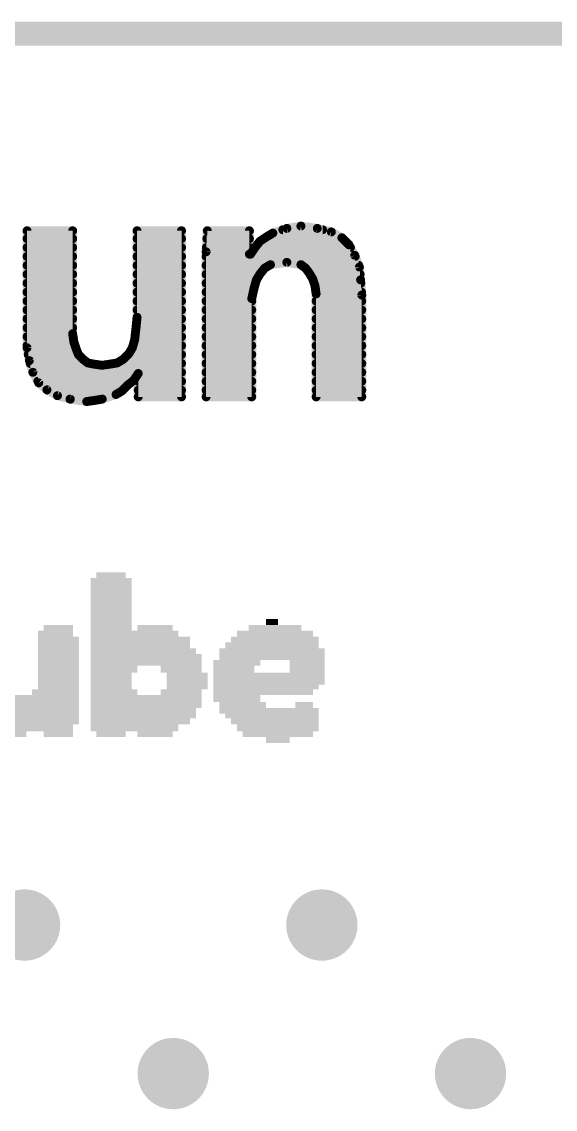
# Model space of a CAD drawing. Extents: x -17 to 166, y -13 to 51.
# Drawn here: x 39.35 to 43.9, y 13.67 to 22.96 of the extents above; entities that cross this region are included whole.
import ezdxf

# ---------------------------------------------------------------- set-up
doc = ezdxf.new("R2010")
doc.units = 0
for name, color, linetype in [('1', 12, 'CONTINUOUS'), ('16', 132, 'CONTINUOUS'), ('18', 110, 'CONTINUOUS'), ('20', 31, 'CONTINUOUS'), ('21', 41, 'CONTINUOUS')]:
    doc.layers.add(name, color=color, linetype=linetype)

# ---------------------------------------------------------------- blocks, each defined once
blk = doc.blocks.new('RECT')
blk.add_solid([(-0.5, -0.5), (0.5, -0.5), (-0.5, 0.5), (0.5, 0.5)])
blk = doc.blocks.new('ROUNDV')
at = {"const_width": 0.5}
blk.add_lwpolyline([(0, -0.25, 1), (0, 0.25, 1), (0, -0.25)], format="xyb", dxfattribs=at)

msp = doc.modelspace()

# ---------------------------------------------------------------- linework, layer by layer
at = {"layer": '1', "const_width": 0.2032}
for points in [[(48.26, 22.86), (25.4, 22.86)], [(25.4, 22.86), (48.26, 22.86)]]:
    msp.add_lwpolyline(points, dxfattribs=at)
at = {"layer": '16', "const_width": 0.2032}
for points in [[(48.26, 22.86), (25.4, 22.86)], [(25.4, 22.86), (48.26, 22.86)]]:
    msp.add_lwpolyline(points, dxfattribs=at)
at = {"layer": '20', "const_width": 0.2032}
msp.add_lwpolyline([(0, 22.86), (60.96, 22.86)], dxfattribs=at)
at = {"layer": '21', "const_width": 0.0762}
for points in [[(39.391, 20.175), (39.391, 21.175)], [(39.391, 21.175), (39.781, 21.175)], [(39.781, 21.175), (39.781, 20.295)], [(40.331, 20.435), (40.331, 21.175)], [(40.331, 21.175), (40.711, 21.175)], [(40.711, 21.175), (40.711, 19.755)], [(40.921, 20.995), (40.931, 21.175)], [(40.931, 21.175), (41.291, 21.175)], [(41.291, 21.175), (41.291, 20.975)], [(41.491, 21.155), (41.611, 21.195)], [(41.5768, 21.1836), (41.9166, 21.1836)], [(41.611, 21.195), (41.731, 21.215)], [(41.731, 21.215), (41.871, 21.195)], [(41.871, 21.195), (41.991, 21.165)], [(41.991, 21.165), (42.081, 21.115)], [(39.391, 21.1074), (39.781, 21.1074)], [(40.331, 21.1074), (40.711, 21.1074)], [(40.9272, 21.1074), (41.291, 21.1074)], [(41.341, 21.035), (41.381, 21.085)], [(41.381, 21.085), (41.441, 21.125)], [(41.4146, 21.1074), (42.0886, 21.1074)], [(41.441, 21.125), (41.491, 21.155)], [(42.081, 21.115), (42.141, 21.055)], [(39.391, 21.0312), (39.781, 21.0312)], [(40.331, 21.0312), (40.711, 21.0312)], [(40.921, 19.755), (40.921, 20.995)], [(40.923, 21.0312), (41.291, 21.0312)], [(41.291, 20.975), (41.301, 20.975)], [(41.301, 20.975), (41.341, 21.035)], [(41.3385, 21.0312), (42.1542, 21.0312)], [(42.141, 21.055), (42.191, 20.965)], [(39.391, 20.955), (39.781, 20.955)], [(40.331, 20.955), (40.711, 20.955)], [(40.921, 20.955), (42.195, 20.955)], [(41.471, 20.885), (41.421, 20.855)], [(41.611, 20.905), (41.471, 20.885)], [(41.731, 20.885), (41.611, 20.905)], [(41.771, 20.855), (41.731, 20.885)], [(42.191, 20.965), (42.231, 20.865)], [(39.391, 20.8788), (39.781, 20.8788)], [(39.391, 20.8026), (39.781, 20.8026)], [(40.331, 20.8788), (40.711, 20.8788)], [(40.331, 20.8026), (40.711, 20.8026)], [(40.921, 20.8788), (41.4607, 20.8788)], [(40.921, 20.8026), (41.3796, 20.8026)], [(41.381, 20.805), (41.351, 20.755)], [(41.421, 20.855), (41.381, 20.805)], [(41.7393, 20.8788), (42.2255, 20.8788)], [(41.801, 20.815), (41.771, 20.855)], [(41.831, 20.765), (41.801, 20.815)], [(41.8084, 20.8026), (42.2367, 20.8026)], [(42.231, 20.865), (42.241, 20.755)], [(39.391, 20.7264), (39.781, 20.7264)], [(40.331, 20.7264), (40.711, 20.7264)], [(40.921, 20.7264), (41.3428, 20.7264)], [(41.351, 20.755), (41.331, 20.685)], [(41.851, 20.705), (41.831, 20.765)], [(41.8439, 20.7264), (42.2432, 20.7264)], [(41.861, 20.635), (41.851, 20.705)], [(42.241, 20.755), (42.251, 20.625)], [(39.391, 20.6502), (39.781, 20.6502)], [(40.331, 20.6502), (40.711, 20.6502)], [(40.921, 20.6502), (41.3233, 20.6502)], [(41.331, 20.685), (41.311, 20.595)], [(41.8588, 20.6502), (42.2491, 20.6502)], [(41.861, 19.755), (41.861, 20.635)], [(42.251, 20.625), (42.251, 19.755)], [(39.391, 20.574), (39.781, 20.574)], [(40.331, 20.574), (40.711, 20.574)], [(40.921, 20.574), (41.311, 20.574)], [(41.311, 20.595), (41.311, 19.755)], [(41.861, 20.574), (42.251, 20.574)], [(39.391, 20.4978), (39.781, 20.4978)], [(39.391, 20.4216), (39.781, 20.4216)], [(40.321, 20.335), (40.331, 20.435)], [(40.3297, 20.4216), (40.711, 20.4216)], [(40.331, 20.4978), (40.711, 20.4978)], [(40.921, 20.4978), (41.311, 20.4978)], [(40.921, 20.4216), (41.311, 20.4216)], [(41.861, 20.4978), (42.251, 20.4978)], [(41.861, 20.4216), (42.251, 20.4216)], [(39.391, 20.3454), (39.781, 20.3454)], [(40.311, 20.245), (40.321, 20.335)], [(40.322, 20.3454), (40.711, 20.3454)], [(40.921, 20.3454), (41.311, 20.3454)], [(41.861, 20.3454), (42.251, 20.3454)], [(39.391, 20.2692), (39.7847, 20.2692)], [(39.781, 20.295), (39.791, 20.225)], [(40.291, 20.175), (40.311, 20.245)], [(40.3137, 20.2692), (40.711, 20.2692)], [(40.921, 20.2692), (41.311, 20.2692)], [(41.861, 20.2692), (42.251, 20.2692)], [(39.391, 20.193), (39.8017, 20.193)], [(39.411, 20.065), (39.391, 20.175)], [(39.791, 20.225), (39.811, 20.165)], [(39.811, 20.165), (39.831, 20.115)], [(40.261, 20.125), (40.291, 20.175)], [(40.2961, 20.193), (40.711, 20.193)], [(40.921, 20.193), (41.311, 20.193)], [(41.861, 20.193), (42.251, 20.193)], [(39.4016, 20.1168), (39.8303, 20.1168)], [(39.441, 19.965), (39.411, 20.065)], [(39.831, 20.115), (39.871, 20.075)], [(39.871, 20.075), (39.911, 20.045)], [(39.911, 20.045), (39.961, 20.035)], [(40.101, 20.035), (40.161, 20.045)], [(40.161, 20.045), (40.211, 20.075)], [(40.211, 20.075), (40.261, 20.125)], [(40.2528, 20.1168), (40.711, 20.1168)], [(40.921, 20.1168), (41.311, 20.1168)], [(41.861, 20.1168), (42.251, 20.1168)], [(39.4183, 20.0406), (39.933, 20.0406)], [(39.491, 19.875), (39.441, 19.965)], [(39.4413, 19.9644), (40.711, 19.9644)], [(39.961, 20.035), (40.031, 20.025)], [(40.031, 20.025), (40.101, 20.035)], [(40.1346, 20.0406), (40.711, 20.0406)], [(40.341, 19.955), (40.301, 19.895)], [(40.341, 19.755), (40.341, 19.955)], [(40.921, 20.0406), (41.311, 20.0406)], [(40.921, 19.9644), (41.311, 19.9644)], [(41.861, 20.0406), (42.251, 20.0406)], [(41.861, 19.9644), (42.251, 19.9644)], [(39.4837, 19.8882), (40.2925, 19.8882)], [(39.561, 19.815), (39.491, 19.875)], [(40.301, 19.895), (40.251, 19.855)], [(40.341, 19.8882), (40.711, 19.8882)], [(40.921, 19.8882), (41.311, 19.8882)], [(41.861, 19.8882), (42.251, 19.8882)], [(39.651, 19.765), (39.561, 19.815)], [(39.5664, 19.812), (40.208, 19.812)], [(39.761, 19.735), (39.651, 19.765)], [(40.151, 19.775), (40.031, 19.735)], [(40.201, 19.805), (40.151, 19.775)], [(40.251, 19.855), (40.201, 19.805)], [(40.341, 19.812), (40.711, 19.812)], [(40.921, 19.812), (41.311, 19.812)], [(41.861, 19.812), (42.251, 19.812)], [(39.7581, 19.7358), (40.0334, 19.7358)], [(39.901, 19.715), (39.761, 19.735)], [(39.971, 19.725), (39.901, 19.715)], [(40.031, 19.735), (39.971, 19.725)], [(40.711, 19.755), (40.341, 19.755)], [(41.311, 19.755), (40.921, 19.755)], [(42.251, 19.755), (41.861, 19.755)]]:
    msp.add_lwpolyline(points, dxfattribs=at)
at = {"layer": '21', "const_width": 0.0381}
for points in [[(39.4101, 21.175, 1), (39.372, 21.175)], [(39.391, 21.1941, 1), (39.391, 21.156)], [(39.8, 21.175, 1), (39.7619, 21.175)], [(39.781, 21.156, 1), (39.781, 21.1941)], [(40.3501, 21.175, 1), (40.312, 21.175)], [(40.331, 21.1941, 1), (40.331, 21.156)], [(40.73, 21.175, 1), (40.6919, 21.175)], [(40.711, 21.156, 1), (40.711, 21.1941)], [(40.931, 21.1941, 1), (40.931, 21.156)], [(40.95, 21.1739, 1), (40.912, 21.1761)], [(41.3101, 21.175, 1), (41.272, 21.175)], [(41.291, 21.156, 1), (41.291, 21.1941)], [(41.5768, 21.2027, 1), (41.5768, 21.1646)], [(41.6079, 21.2138, 1), (41.6141, 21.1762)], [(41.617, 21.1769, 1), (41.605, 21.2131)], [(41.7337, 21.2339, 1), (41.7283, 21.1961)], [(41.7341, 21.1962, 1), (41.7279, 21.2338)], [(41.8756, 21.2135, 1), (41.8664, 21.1765)], [(41.8683, 21.1761, 1), (41.8737, 21.2139)], [(41.9166, 21.1646, 1), (41.9166, 21.2027)], [(42.0003, 21.1817, 1), (41.9817, 21.1483)], [(41.9864, 21.1465, 1), (41.9956, 21.1835)], [(39.391, 21.1265, 1), (39.391, 21.0884)], [(39.781, 21.0884, 1), (39.781, 21.1265)], [(40.331, 21.1265, 1), (40.331, 21.0884)], [(40.711, 21.0884, 1), (40.711, 21.1265)], [(40.9272, 21.1265, 1), (40.9272, 21.0884)], [(41.291, 21.0884, 1), (41.291, 21.1265)], [(41.3704, 21.1009, 1), (41.3916, 21.0691)], [(41.3959, 21.0731, 1), (41.3661, 21.0969)], [(41.4146, 21.1265, 1), (41.4146, 21.0884)], [(41.4312, 21.1413, 1), (41.4508, 21.1087)], [(41.4516, 21.1091, 1), (41.4304, 21.1409)], [(41.485, 21.1731, 1), (41.497, 21.1369)], [(41.5008, 21.1387, 1), (41.4812, 21.1713)], [(42.0945, 21.1285, 1), (42.0675, 21.1015)], [(42.0717, 21.0983, 1), (42.0903, 21.1317)], [(42.0886, 21.0884, 1), (42.0886, 21.1265)], [(39.391, 21.0503, 1), (39.391, 21.0122)], [(39.781, 21.0122, 1), (39.781, 21.0503)], [(40.331, 21.0503, 1), (40.331, 21.0122)], [(40.711, 21.0122, 1), (40.711, 21.0503)], [(40.94, 20.995, 1), (40.9019, 20.995)], [(40.902, 20.9961, 1), (40.94, 20.9939)], [(40.923, 21.0503, 1), (40.923, 21.0122)], [(41.291, 20.9941, 1), (41.291, 20.956)], [(41.291, 21.0122, 1), (41.291, 21.0503)], [(41.301, 20.956, 1), (41.301, 20.9941)], [(41.3385, 21.0503, 1), (41.3385, 21.0122)], [(41.3261, 21.0469, 1), (41.3559, 21.0231)], [(41.3569, 21.0244, 1), (41.3251, 21.0456)], [(42.1577, 21.0643, 1), (42.1243, 21.0457)], [(42.1275, 21.0415, 1), (42.1545, 21.0685)], [(42.1542, 21.0122, 1), (42.1542, 21.0503)], [(39.391, 20.9741, 1), (39.391, 20.936)], [(39.391, 20.8979, 1), (39.391, 20.8598)], [(39.781, 20.936, 1), (39.781, 20.9741)], [(39.781, 20.8598, 1), (39.781, 20.8979)], [(40.331, 20.9741, 1), (40.331, 20.936)], [(40.331, 20.8979, 1), (40.331, 20.8598)], [(40.711, 20.936, 1), (40.711, 20.9741)], [(40.711, 20.8598, 1), (40.711, 20.8979)], [(40.921, 20.9741, 1), (40.921, 20.936)], [(40.921, 20.8979, 1), (40.921, 20.8598)], [(41.272, 20.975, 1), (41.3101, 20.975)], [(41.2851, 20.9856, 1), (41.3169, 20.9644)], [(41.4683, 20.9039, 1), (41.4737, 20.8661)], [(41.4607, 20.8598, 1), (41.4607, 20.8979)], [(41.4808, 20.8687, 1), (41.4612, 20.9013)], [(41.6141, 20.9238, 1), (41.6079, 20.8862)], [(41.6137, 20.8861, 1), (41.6083, 20.9239)], [(41.7424, 20.9002, 1), (41.7196, 20.8698)], [(41.7393, 20.8979, 1), (41.7393, 20.8598)], [(41.7279, 20.8662, 1), (41.7341, 20.9038)], [(42.2087, 20.9721, 1), (42.1733, 20.9579)], [(42.1743, 20.9557, 1), (42.2077, 20.9743)], [(42.195, 20.936, 1), (42.195, 20.9741)], [(42.2255, 20.8598, 1), (42.2255, 20.8979)], [(39.391, 20.8217, 1), (39.391, 20.7836)], [(39.781, 20.7836, 1), (39.781, 20.8217)], [(40.331, 20.8217, 1), (40.331, 20.7836)], [(40.711, 20.7836, 1), (40.711, 20.8217)], [(40.921, 20.8217, 1), (40.921, 20.7836)], [(41.3661, 20.8169, 1), (41.3959, 20.7931)], [(41.3973, 20.7952, 1), (41.3647, 20.8148)], [(41.3796, 20.7836, 1), (41.3796, 20.8217)], [(41.4112, 20.8713, 1), (41.4308, 20.8387)], [(41.4359, 20.8431, 1), (41.4061, 20.8669)], [(41.7862, 20.8664, 1), (41.7558, 20.8436)], [(41.7596, 20.8398, 1), (41.7824, 20.8702)], [(41.8173, 20.8248, 1), (41.7847, 20.8052)], [(41.7858, 20.8036, 1), (41.8162, 20.8264)], [(41.8084, 20.8217, 1), (41.8084, 20.7836)], [(42.25, 20.8667, 1), (42.212, 20.8633)], [(42.2133, 20.8579, 1), (42.2487, 20.8721)], [(42.2367, 20.7836, 1), (42.2367, 20.8217)], [(39.391, 20.7455, 1), (39.391, 20.7074)], [(39.781, 20.7074, 1), (39.781, 20.7455)], [(40.331, 20.7455, 1), (40.331, 20.7074)], [(40.711, 20.7074, 1), (40.711, 20.7455)], [(40.921, 20.7455, 1), (40.921, 20.7074)], [(41.3347, 20.7648, 1), (41.3673, 20.7452)], [(41.3693, 20.7498, 1), (41.3327, 20.7602)], [(41.3428, 20.7074, 1), (41.3428, 20.7455)], [(41.8491, 20.771, 1), (41.8129, 20.759)], [(41.8147, 20.7552, 1), (41.8473, 20.7748)], [(41.8439, 20.7455, 1), (41.8439, 20.7074)], [(41.8699, 20.7077, 1), (41.8321, 20.7023)], [(42.26, 20.7565, 1), (42.222, 20.7535)], [(42.222, 20.7533, 1), (42.26, 20.7567)], [(42.2432, 20.7074, 1), (42.2432, 20.7455)], [(39.391, 20.6693, 1), (39.391, 20.6312)], [(39.781, 20.6312, 1), (39.781, 20.6693)], [(40.331, 20.6693, 1), (40.331, 20.6312)], [(40.711, 20.6312, 1), (40.711, 20.6693)], [(40.921, 20.6693, 1), (40.921, 20.6312)], [(41.3127, 20.6902, 1), (41.3493, 20.6798)], [(41.3496, 20.6809, 1), (41.3124, 20.6891)], [(41.3233, 20.6312, 1), (41.3233, 20.6693)], [(41.8329, 20.699, 1), (41.8691, 20.711)], [(41.8588, 20.6693, 1), (41.8588, 20.6312)], [(41.8801, 20.635, 1), (41.842, 20.635)], [(41.8421, 20.6323, 1), (41.8799, 20.6377)], [(42.2701, 20.625, 1), (42.232, 20.625)], [(42.232, 20.6235, 1), (42.27, 20.6265)], [(42.2491, 20.6312, 1), (42.2491, 20.6693)], [(39.391, 20.5931, 1), (39.391, 20.555)], [(39.781, 20.555, 1), (39.781, 20.5931)], [(40.331, 20.5931, 1), (40.331, 20.555)], [(40.711, 20.555, 1), (40.711, 20.5931)], [(40.921, 20.5931, 1), (40.921, 20.555)], [(41.33, 20.595, 1), (41.2919, 20.595)], [(41.2924, 20.5991, 1), (41.3296, 20.5909)], [(41.311, 20.555, 1), (41.311, 20.5931)], [(41.861, 20.5931, 1), (41.861, 20.555)], [(42.251, 20.555, 1), (42.251, 20.5931)], [(39.391, 20.5169, 1), (39.391, 20.4788)], [(39.391, 20.4407, 1), (39.391, 20.4026)], [(39.781, 20.4788, 1), (39.781, 20.5169)], [(39.781, 20.4026, 1), (39.781, 20.4407)], [(40.3297, 20.4407, 1), (40.3297, 20.4026)], [(40.331, 20.5169, 1), (40.331, 20.4788)], [(40.35, 20.4331, 1), (40.312, 20.4369)], [(40.312, 20.435, 1), (40.3501, 20.435)], [(40.711, 20.4788, 1), (40.711, 20.5169)], [(40.711, 20.4026, 1), (40.711, 20.4407)], [(40.921, 20.5169, 1), (40.921, 20.4788)], [(40.921, 20.4407, 1), (40.921, 20.4026)], [(41.311, 20.4788, 1), (41.311, 20.5169)], [(41.311, 20.4026, 1), (41.311, 20.4407)], [(41.861, 20.5169, 1), (41.861, 20.4788)], [(41.861, 20.4407, 1), (41.861, 20.4026)], [(42.251, 20.4788, 1), (42.251, 20.5169)], [(42.251, 20.4026, 1), (42.251, 20.4407)], [(39.391, 20.3645, 1), (39.391, 20.3264)], [(39.781, 20.3264, 1), (39.781, 20.3645)], [(40.3399, 20.3329, 1), (40.3021, 20.3371)], [(40.322, 20.3645, 1), (40.322, 20.3264)], [(40.711, 20.3264, 1), (40.711, 20.3645)], [(40.921, 20.3645, 1), (40.921, 20.3264)], [(41.311, 20.3264, 1), (41.311, 20.3645)], [(41.861, 20.3645, 1), (41.861, 20.3264)], [(42.251, 20.3264, 1), (42.251, 20.3645)], [(39.391, 20.2883, 1), (39.391, 20.2502)], [(39.7619, 20.295, 1), (39.8, 20.295)], [(39.7999, 20.2977, 1), (39.7621, 20.2923)], [(39.7847, 20.2502, 1), (39.7847, 20.2883)], [(40.3293, 20.2398, 1), (40.2927, 20.2502)], [(40.3137, 20.2883, 1), (40.3137, 20.2502)], [(40.302, 20.3369, 1), (40.34, 20.3331)], [(40.711, 20.2502, 1), (40.711, 20.2883)], [(40.921, 20.2883, 1), (40.921, 20.2502)], [(41.311, 20.2502, 1), (41.311, 20.2883)], [(41.861, 20.2883, 1), (41.861, 20.2502)], [(42.251, 20.2502, 1), (42.251, 20.2883)], [(39.391, 20.2121, 1), (39.391, 20.174)], [(39.4097, 20.1784, 1), (39.3723, 20.1716)], [(39.372, 20.175, 1), (39.4101, 20.175)], [(39.8091, 20.231, 1), (39.7729, 20.219)], [(39.7721, 20.2223, 1), (39.8099, 20.2277)], [(39.8287, 20.1721, 1), (39.7933, 20.1579)], [(39.7929, 20.159, 1), (39.8291, 20.171)], [(39.8017, 20.174, 1), (39.8017, 20.2121)], [(40.2727, 20.1802, 1), (40.3093, 20.1698)], [(40.3073, 20.1652, 1), (40.2747, 20.1848)], [(40.2961, 20.2121, 1), (40.2961, 20.174)], [(40.2921, 20.2471, 1), (40.3299, 20.2429)], [(40.711, 20.174, 1), (40.711, 20.2121)], [(40.921, 20.2121, 1), (40.921, 20.174)], [(41.311, 20.174, 1), (41.311, 20.2121)], [(41.861, 20.2121, 1), (41.861, 20.174)], [(42.251, 20.174, 1), (42.251, 20.2121)], [(39.4016, 20.1359, 1), (39.4016, 20.0978)], [(39.4292, 20.0705, 1), (39.3928, 20.0595)], [(39.3923, 20.0616, 1), (39.4297, 20.0684)], [(39.8445, 20.1285, 1), (39.8175, 20.1015)], [(39.8133, 20.1079, 1), (39.8487, 20.1221)], [(39.8303, 20.0978, 1), (39.8303, 20.1359)], [(39.8824, 20.0902, 1), (39.8596, 20.0598)], [(39.8575, 20.0615, 1), (39.8845, 20.0885)], [(39.9147, 20.0637, 1), (39.9073, 20.0263)], [(40.1512, 20.0613, 1), (40.1708, 20.0287)], [(40.1641, 20.0262, 1), (40.1579, 20.0638)], [(40.1975, 20.0885, 1), (40.2245, 20.0615)], [(40.2208, 20.0587, 1), (40.2012, 20.0913)], [(40.2528, 20.1359, 1), (40.2528, 20.0978)], [(40.2447, 20.1348, 1), (40.2773, 20.1152)], [(40.2745, 20.1115, 1), (40.2475, 20.1385)], [(40.711, 20.0978, 1), (40.711, 20.1359)], [(40.921, 20.1359, 1), (40.921, 20.0978)], [(41.311, 20.0978, 1), (41.311, 20.1359)], [(41.861, 20.1359, 1), (41.861, 20.0978)], [(42.251, 20.0978, 1), (42.251, 20.1359)], [(39.4183, 20.0597, 1), (39.4183, 20.0216)], [(39.4577, 19.9743, 1), (39.4243, 19.9557)], [(39.4413, 19.9835, 1), (39.4413, 19.9454)], [(39.4228, 19.9595, 1), (39.4592, 19.9705)], [(39.8996, 20.0298, 1), (39.9224, 20.0602)], [(39.933, 20.0216, 1), (39.933, 20.0597)], [(39.9637, 20.0539, 1), (39.9583, 20.0161)], [(39.9573, 20.0163, 1), (39.9647, 20.0537)], [(40.0283, 20.0439, 1), (40.0337, 20.0061)], [(40.0283, 20.0061, 1), (40.0337, 20.0439)], [(40.0979, 20.0538, 1), (40.1041, 20.0162)], [(40.1037, 20.0161, 1), (40.0983, 20.0539)], [(40.1346, 20.0597, 1), (40.1346, 20.0216)], [(40.3601, 19.955, 1), (40.322, 19.955)], [(40.3569, 19.9444, 1), (40.3251, 19.9656)], [(40.711, 20.0216, 1), (40.711, 20.0597)], [(40.711, 19.9454, 1), (40.711, 19.9835)], [(40.921, 20.0597, 1), (40.921, 20.0216)], [(40.921, 19.9835, 1), (40.921, 19.9454)], [(41.311, 20.0216, 1), (41.311, 20.0597)], [(41.311, 19.9454, 1), (41.311, 19.9835)], [(41.861, 20.0597, 1), (41.861, 20.0216)], [(41.861, 19.9835, 1), (41.861, 19.9454)], [(42.251, 20.0216, 1), (42.251, 20.0597)], [(42.251, 19.9454, 1), (42.251, 19.9835)], [(39.4837, 19.9073, 1), (39.4837, 19.8692)], [(39.5034, 19.8895, 1), (39.4786, 19.8605)], [(39.4743, 19.8657, 1), (39.5077, 19.8843)], [(40.2851, 19.9056, 1), (40.3169, 19.8844)], [(40.3129, 19.8801, 1), (40.2891, 19.9099)], [(40.2925, 19.8692, 1), (40.2925, 19.9073)], [(40.341, 19.9073, 1), (40.341, 19.8692)], [(40.711, 19.8692, 1), (40.711, 19.9073)], [(40.921, 19.9073, 1), (40.921, 19.8692)], [(41.311, 19.8692, 1), (41.311, 19.9073)], [(41.861, 19.9073, 1), (41.861, 19.8692)], [(42.251, 19.8692, 1), (42.251, 19.9073)], [(39.5703, 19.8317, 1), (39.5517, 19.7983)], [(39.5664, 19.8311, 1), (39.5664, 19.793)], [(39.5486, 19.8005, 1), (39.5734, 19.8295)], [(39.656, 19.7834, 1), (39.646, 19.7466)], [(40.1412, 19.7913, 1), (40.1608, 19.7587)], [(40.157, 19.7569, 1), (40.145, 19.7931)], [(40.1875, 19.8185, 1), (40.2145, 19.7915)], [(40.2108, 19.7887, 1), (40.1912, 19.8213)], [(40.208, 19.793, 1), (40.208, 19.8311)], [(40.2391, 19.8699, 1), (40.2629, 19.8401)], [(40.2645, 19.8415, 1), (40.2375, 19.8685)], [(40.341, 19.8311, 1), (40.341, 19.793)], [(40.711, 19.793, 1), (40.711, 19.8311)], [(40.921, 19.8311, 1), (40.921, 19.793)], [(41.311, 19.793, 1), (41.311, 19.8311)], [(41.861, 19.8311, 1), (41.861, 19.793)], [(42.251, 19.793, 1), (42.251, 19.8311)], [(39.6417, 19.7483, 1), (39.6603, 19.7817)], [(39.7581, 19.7549, 1), (39.7581, 19.7168)], [(39.7637, 19.7539, 1), (39.7583, 19.7161)], [(39.756, 19.7166, 1), (39.766, 19.7534)], [(39.8983, 19.7339, 1), (39.9037, 19.6961)], [(39.8983, 19.6961, 1), (39.9037, 19.7339)], [(39.9679, 19.7438, 1), (39.9741, 19.7062)], [(39.9737, 19.7061, 1), (39.9683, 19.7439)], [(40.025, 19.7531, 1), (40.037, 19.7169)], [(40.0341, 19.7162, 1), (40.0279, 19.7538)], [(40.0334, 19.7168, 1), (40.0334, 19.7549)], [(40.341, 19.7741, 1), (40.341, 19.736)], [(40.322, 19.755, 1), (40.3601, 19.755)], [(40.6919, 19.755, 1), (40.73, 19.755)], [(40.711, 19.736, 1), (40.711, 19.7741)], [(40.9019, 19.755, 1), (40.94, 19.755)], [(40.921, 19.7741, 1), (40.921, 19.736)], [(41.2919, 19.755, 1), (41.33, 19.755)], [(41.311, 19.736, 1), (41.311, 19.7741)], [(41.861, 19.7741, 1), (41.861, 19.736)], [(41.842, 19.755, 1), (41.8801, 19.755)], [(42.232, 19.755, 1), (42.2701, 19.755)], [(42.251, 19.736, 1), (42.251, 19.7741)]]:
    msp.add_lwpolyline(points, format="xyb", dxfattribs=at)

# ---------------------------------------------------------------- block references
at = {"layer": '18', "xscale": 0.6096, "yscale": 0.6096}
for p in [(39.37, 15.24), (39.37, 15.24), (41.91, 15.24), (41.91, 15.24), (40.64, 13.97), (40.64, 13.97), (43.18, 13.97), (43.18, 13.97)]:
    msp.add_blockref('ROUNDV', p, dxfattribs=at)
at = {"layer": '21'}
for p, xscale, yscale in [((40.109, 18.231), 0.25, 0.05), ((40.109, 18.181), 0.35, 0.05), ((40.109, 18.131), 0.35, 0.05), ((40.109, 18.081), 0.35, 0.05), ((40.109, 18.031), 0.35, 0.05), ((40.109, 17.981), 0.35, 0.05), ((40.109, 17.931), 0.35, 0.05), ((40.109, 17.881), 0.35, 0.05), ((40.109, 17.831), 0.35, 0.05), ((41.484, 17.831), 0.1, 0.05), ((39.659, 17.781), 0.25, 0.05), ((40.109, 17.781), 0.35, 0.05), ((40.484, 17.781), 0.3, 0.05), ((41.509, 17.781), 0.45, 0.05), ((39.634, 17.731), 0.3, 0.05), ((39.659, 17.681), 0.35, 0.05), ((40.309, 17.731), 0.75, 0.05), ((40.359, 17.681), 0.85, 0.05), ((41.509, 17.681), 0.75, 0.05), ((41.509, 17.731), 0.65, 0.05), ((39.659, 17.631), 0.35, 0.05), ((39.659, 17.581), 0.35, 0.05), ((40.359, 17.631), 0.85, 0.05), ((40.384, 17.581), 0.9, 0.05), ((41.484, 17.581), 0.9, 0.05), ((41.484, 17.631), 0.8, 0.05), ((39.659, 17.531), 0.35, 0.05), ((39.659, 17.481), 0.35, 0.05), ((40.409, 17.531), 0.95, 0.05), ((40.409, 17.481), 0.95, 0.05), ((41.184, 17.481), 0.4, 0.05), ((41.484, 17.531), 0.9, 0.05), ((41.784, 17.481), 0.3, 0.05), ((39.659, 17.426), 0.35, 0.06), ((39.659, 17.371), 0.35, 0.05), ((40.134, 17.426), 0.4, 0.06), ((40.109, 17.371), 0.35, 0.05), ((40.709, 17.426), 0.35, 0.06), ((40.759, 17.371), 0.35, 0.05), ((41.159, 17.426), 0.35, 0.06), ((41.459, 17.371), 0.95, 0.05), ((41.784, 17.426), 0.3, 0.06), ((39.659, 17.321), 0.35, 0.05), ((39.659, 17.281), 0.35, 0.05), ((40.109, 17.321), 0.35, 0.05), ((40.109, 17.281), 0.35, 0.05), ((40.759, 17.321), 0.35, 0.05), ((40.759, 17.281), 0.35, 0.05), ((41.459, 17.321), 0.95, 0.05), ((41.434, 17.281), 0.9, 0.05), ((39.359, 17.176), 0.95, 0.06), ((39.634, 17.231), 0.4, 0.05), ((40.134, 17.231), 0.4, 0.05), ((40.409, 17.176), 0.95, 0.06), ((40.709, 17.231), 0.35, 0.05), ((41.409, 17.231), 0.85, 0.05), ((41.184, 17.176), 0.4, 0.06), ((39.359, 17.121), 0.95, 0.05), ((40.409, 17.121), 0.95, 0.05), ((41.234, 17.121), 0.4, 0.05), ((41.759, 17.121), 0.15, 0.05), ((39.359, 17.071), 0.95, 0.05), ((39.384, 17.031), 0.9, 0.05), ((40.384, 17.071), 0.9, 0.05), ((40.384, 17.031), 0.9, 0.05), ((41.459, 17.071), 0.85, 0.05), ((41.484, 17.031), 0.8, 0.05), ((39.409, 16.981), 0.85, 0.05), ((39.409, 16.926), 0.75, 0.06), ((40.359, 16.981), 0.85, 0.05), ((40.309, 16.926), 0.75, 0.06), ((41.509, 16.981), 0.75, 0.05), ((41.534, 16.926), 0.7, 0.06), ((39.259, 16.871), 0.25, 0.05), ((39.659, 16.871), 0.25, 0.05), ((40.109, 16.871), 0.25, 0.05), ((40.484, 16.871), 0.3, 0.05), ((41.534, 16.871), 0.6, 0.05), ((41.534, 16.821), 0.2, 0.05)]:
    msp.add_blockref('RECT', p, dxfattribs=dict(at, xscale=xscale, yscale=yscale))

doc.saveas('drawing.dxf')
